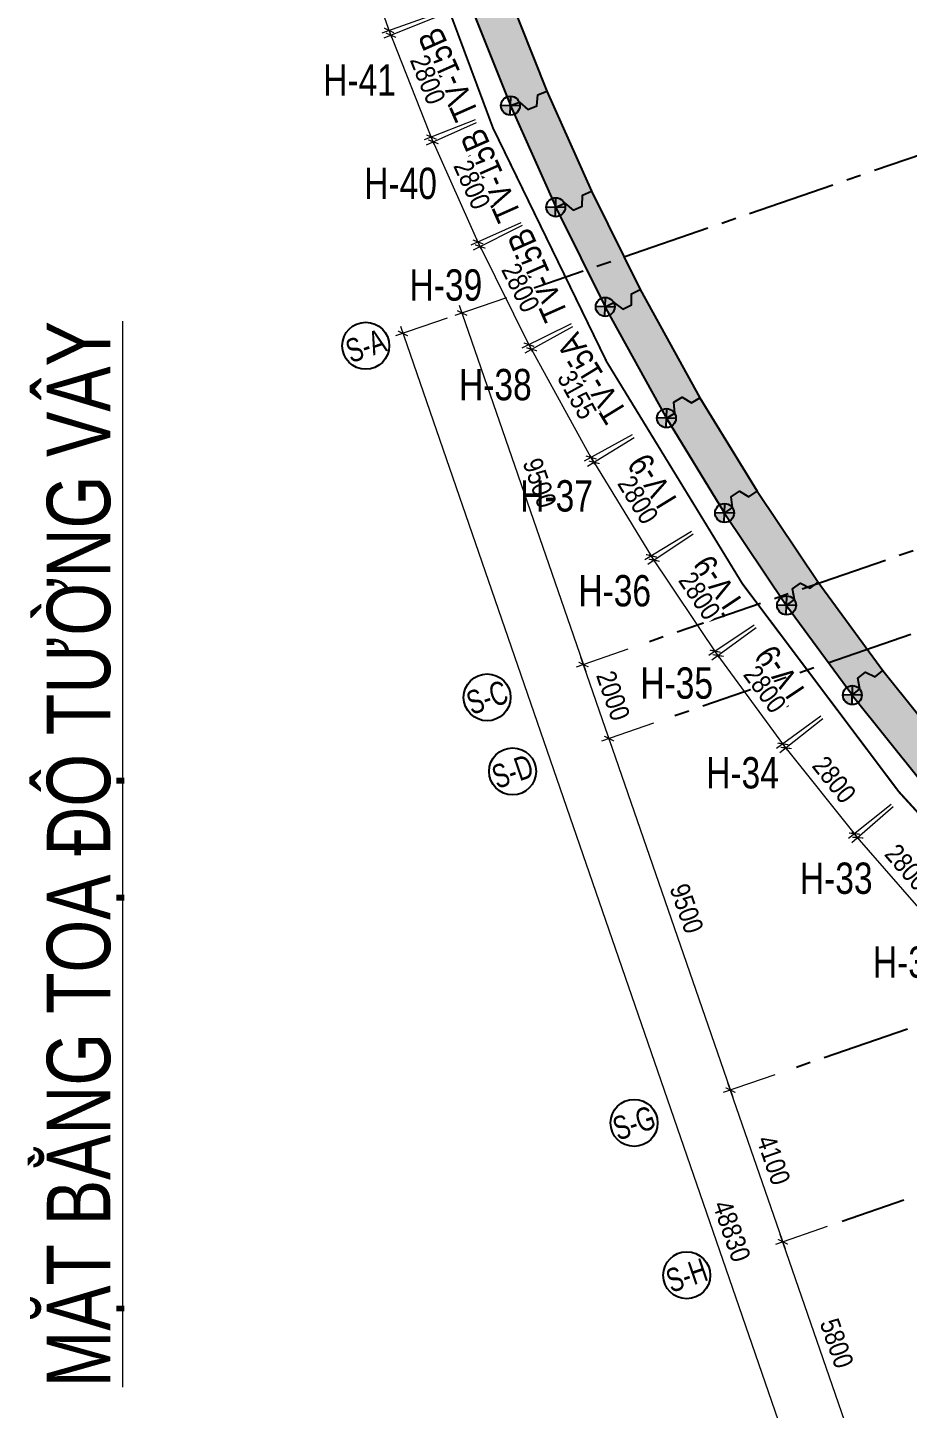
# Model space of a CAD drawing. Header units: millimetres. Extents: x 489377 to 1074388, y -818569 to -310551.
# Drawn here: x 736430 to 758898, y -797064 to -761793 of the extents above; entities that cross this region are included whole.
import ezdxf
from ezdxf.enums import TextEntityAlignment as Align

# ---------------------------------------------------------------- set-up
doc = ezdxf.new("R2010")
doc.units = ezdxf.units.MM
doc.header["$LTSCALE"] = 100
doc.header["$PDMODE"] = 32
doc.header["$PDSIZE"] = 2.5
for name, pattern in [('CENTER2', [1.125, 0.75, -0.125, 0.125, -0.125]), ('DASHDOT', [1, 0.5, -0.25, 0, -0.25]), ('DASHED', [4.5, 3, -1.5])]:
    doc.linetypes.add(name, pattern=pattern)
for name, color, linetype in [('ccu11-Dim', 8, 'Continuous'), ('ccu11-Khuat', 9, 'DASHED'), ('ccu11-Text', 31, 'Continuous'), ('ccu12-Hatch', 250, 'Continuous'), ('ccu12-Truc', 13, 'CENTER2'), ('K2', 2, 'Continuous'), ('KC-Text', 31, 'Continuous'), ('KT-Dim', 8, 'Continuous'), ('Xref_ST_MBDV Cot vach 30.7.2022$0$Xref_ST_MBDV Cot vach 30.7.2022|Xref_ST_MBDV Cot vach 30.7.2022|Xref_ST_MBDV Cot vach 30.7.2022|Xref_ST_MBDV Cot vach 30.7.2022|A-CORE-OTLN', 2, 'Continuous'), ('Xref_ST_MBDV Cot vach 30.7.2022$0$Xref_ST_MBDV Cot vach 30.7.2022|Xref_ST_MBDV Cot vach 30.7.2022|Xref_ST_MBDV Cot vach 30.7.2022|Xref_ST_MBDV Cot vach 30.7.2022|ccu12-Thay', 7, 'Continuous'), ('Xref_ST_MBDV Cot vach 30.7.2022|Xref_ST_MBDV Cot vach 30.7.2022|Xref_ST_MBDV Cot vach 30.7.2022|Xref_ST_MBDV Cot vach 30.7.2022|A-GRID-SYM', 50, 'Continuous')]:
    doc.layers.add(name, color=color, linetype=linetype)
doc.layers.add('ccu12-Tencaukien', color=9, linetype='Continuous', lineweight=15)
doc.layers.add('Xref_ST_MBDV Cot vach 30.7.2022|Xref_ST_MBDV Cot vach 30.7.2022|Xref_ST_MBDV Cot vach 30.7.2022|Xref_ST_MBDV Cot vach 30.7.2022|ccu12-Tencaukien', color=9, linetype='Continuous', lineweight=15)
doc.styles.add('Arial', font='arial_0.ttf', dxfattribs={"width": 0.7})
doc.styles.add('Arial Narrow', font='ARIALN.TTF')
doc.styles.add('ccu11-VnAvantH', font='VHAVAN.TTF')
doc.styles.add('ccu11-VnAvH-B', font='VHAVANB.TTF', dxfattribs={"width": 0.8})
doc.styles.add('HBA-Text', font='GOTHIC.TTF')
doc.styles.add('VnHelvetlnsH', font='VHHELS.TTF')
doc.dimstyles.new('ccu12-200', dxfattribs={"dimscale": 200, "dimtxt": 2.5, "dimasz": 1, "dimexe": 1, "dimexo": 2, "dimgap": 1, "dimtad": 1, "dimdec": 0, "dimdsep": 46, "dimtxsty": 'Arial Narrow', "dimblk": 'ARCHTICK', "dimcen": -1, "dimdle": 1, "dimclrd": 256, "dimclre": 256, "dimclrt": 3, "dimadec": 0, "dimazin": 2, "dimtfac": 0.1, "dimtdec": 0, "dimtmove": 0, "dimatfit": 1, "dimldrblk": 'ARCHTICK', "dimfxl": 0, "dimtvp": 0.833333, "dimtolj": 1, "dimtzin": 12, "dimarcsym": 0})

# ---------------------------------------------------------------- blocks, each defined once
blk = doc.blocks.new('GRID-SYM-flat-103')
at = {"layer": 'Xref_ST_MBDV Cot vach 30.7.2022|Xref_ST_MBDV Cot vach 30.7.2022|Xref_ST_MBDV Cot vach 30.7.2022|Xref_ST_MBDV Cot vach 30.7.2022|A-GRID-SYM'}
blk.add_circle((0, 0, 0), 900, dxfattribs=at)
at = {"layer": 'Xref_ST_MBDV Cot vach 30.7.2022|Xref_ST_MBDV Cot vach 30.7.2022|Xref_ST_MBDV Cot vach 30.7.2022|Xref_ST_MBDV Cot vach 30.7.2022|A-GRID-SYM', "style": 'HBA-Text'}
blk.add_attdef('GRID', text='', height=900, rotation=19.0471, dxfattribs=at).set_placement((0, 0, 0), align=Align.MIDDLE_CENTER)
blk = doc.blocks.new('_ARCHTICK')
at = {"color": 0, "linetype": 'ByBlock', "const_width": 0.15}
blk.add_lwpolyline([(-0.5, -0.5), (0.5, 0.5)], dxfattribs=at)
blk = doc.blocks.new('*D150')
at = {"layer": 'Defpoints', "color": 0, "ltscale": 0.5, "transparency": 16777216}
for p in [(1217353, -516476), (1215841, -516998), (1219246, -521959)]:
    blk.add_point(p, dxfattribs=at)
at = {"layer": 'KT-Dim', "lineweight": -2, "ltscale": 0.5, "transparency": 16777216}
for p, q in [((1216975, -516607), (1215652, -517064)), ((1217799, -522670), (1215775, -516809)), ((1218868, -522089), (1217544, -522546))]:
    blk.add_line(p, q, dxfattribs=at)
at = {"layer": 'KT-Dim', "lineweight": -2, "ltscale": 0.5, "transparency": 16777216, "xscale": 200, "yscale": 200, "zscale": 200}
for p, rotation in [((1215841, -516998), 109.0471379641783), ((1217733, -522481), 289.0471379641783)]:
    blk.add_blockref('_ARCHTICK', p, dxfattribs=dict(at, rotation=rotation))
at = {"layer": 'KT-Dim', "color": 3, "ltscale": 0.5, "transparency": 16777216, "insert": (1217217, -519591), "char_height": 500, "attachment_point": 5, "rotation": 289.0471, "style": 'Arial Narrow'}
blk.add_mtext('\\A1;5800', dxfattribs=at)
blk = doc.blocks.new('*D151')
at = {"layer": 'Defpoints', "color": 0, "ltscale": 0.5, "transparency": 16777216}
for p in [(1216015, -512601), (1214503, -513123), (1217353, -516476)]:
    blk.add_point(p, dxfattribs=at)
at = {"layer": 'KT-Dim', "lineweight": -2, "ltscale": 0.5, "transparency": 16777216}
for p, q in [((1215637, -512731), (1214314, -513188)), ((1215906, -517187), (1214437, -512934)), ((1216975, -516607), (1215652, -517064))]:
    blk.add_line(p, q, dxfattribs=at)
at = {"layer": 'KT-Dim', "lineweight": -2, "ltscale": 0.5, "transparency": 16777216, "xscale": 200, "yscale": 200, "zscale": 200}
for p, rotation in [((1214503, -513123), 109.0471379641783), ((1215841, -516998), 289.0471379641783)]:
    blk.add_blockref('_ARCHTICK', p, dxfattribs=dict(at, rotation=rotation))
at = {"layer": 'KT-Dim', "color": 3, "ltscale": 0.5, "transparency": 16777216, "insert": (1215602, -514912), "char_height": 500, "attachment_point": 5, "rotation": 289.0471, "style": 'Arial Narrow'}
blk.add_mtext('\\A1;4100', dxfattribs=at)
blk = doc.blocks.new('*D152')
at = {"layer": 'Defpoints', "color": 0, "ltscale": 0.5, "transparency": 16777216}
for p in [(1212915, -503621), (1211402, -504143), (1216015, -512601)]:
    blk.add_point(p, dxfattribs=at)
at = {"layer": 'KT-Dim', "lineweight": -2, "ltscale": 0.5, "transparency": 16777216}
for p, q in [((1212537, -503751), (1211213, -504208)), ((1214568, -513312), (1211337, -503954)), ((1215637, -512731), (1214314, -513188))]:
    blk.add_line(p, q, dxfattribs=at)
at = {"layer": 'KT-Dim', "lineweight": -2, "ltscale": 0.5, "transparency": 16777216, "xscale": 200, "yscale": 200, "zscale": 200}
for p, rotation in [((1211402, -504143), 109.0471379641783), ((1214503, -513123), 289.0471379641783)]:
    blk.add_blockref('_ARCHTICK', p, dxfattribs=dict(at, rotation=rotation))
at = {"layer": 'KT-Dim', "color": 3, "ltscale": 0.5, "transparency": 16777216, "insert": (1213383, -508484), "char_height": 500, "attachment_point": 5, "rotation": 289.0471, "style": 'Arial Narrow'}
blk.add_mtext('\\A1;9500', dxfattribs=at)
blk = doc.blocks.new('*D153')
at = {"layer": 'Defpoints', "color": 0, "ltscale": 0.5, "transparency": 16777216}
for p in [(1212262, -501730), (1210750, -502253), (1212915, -503621)]:
    blk.add_point(p, dxfattribs=at)
at = {"layer": 'KT-Dim', "lineweight": -2, "ltscale": 0.5, "transparency": 16777216}
for p, q in [((1211884, -501861), (1210561, -502318)), ((1211468, -504332), (1210684, -502063)), ((1212537, -503751), (1211213, -504208))]:
    blk.add_line(p, q, dxfattribs=at)
at = {"layer": 'KT-Dim', "lineweight": -2, "ltscale": 0.5, "transparency": 16777216, "xscale": 200, "yscale": 200, "zscale": 200}
for p, rotation in [((1210750, -502253), 109.0471379641783), ((1211402, -504143), 289.0471379641783)]:
    blk.add_blockref('_ARCHTICK', p, dxfattribs=dict(at, rotation=rotation))
at = {"layer": 'KT-Dim', "color": 3, "ltscale": 0.5, "transparency": 16777216, "insert": (1211506, -503049), "char_height": 500, "attachment_point": 5, "rotation": 289.0471, "style": 'Arial Narrow'}
blk.add_mtext('\\A1;2000', dxfattribs=at)
blk = doc.blocks.new('*D154')
at = {"layer": 'Defpoints', "color": 0, "ltscale": 0.5, "transparency": 16777216}
for p in [(1209162, -492751), (1207649, -493273), (1212262, -501730)]:
    blk.add_point(p, dxfattribs=at)
at = {"layer": 'KT-Dim', "lineweight": -2, "ltscale": 0.5, "transparency": 16777216}
for p, q in [((1208784, -492881), (1207460, -493338)), ((1210815, -502442), (1207584, -493084)), ((1211884, -501861), (1210561, -502318))]:
    blk.add_line(p, q, dxfattribs=at)
at = {"layer": 'KT-Dim', "lineweight": -2, "ltscale": 0.5, "transparency": 16777216, "xscale": 200, "yscale": 200, "zscale": 200}
for p, rotation in [((1207649, -493273), 109.0471379641783), ((1210750, -502253), 289.0471379641783)]:
    blk.add_blockref('_ARCHTICK', p, dxfattribs=dict(at, rotation=rotation))
at = {"layer": 'KT-Dim', "color": 3, "ltscale": 0.5, "transparency": 16777216, "insert": (1209630, -497614), "char_height": 500, "attachment_point": 5, "rotation": 289.0471, "style": 'Arial Narrow'}
blk.add_mtext('\\A1;9500', dxfattribs=at)
blk = doc.blocks.new('*D155')
at = {"layer": 'Defpoints', "color": 0, "ltscale": 0.5, "transparency": 16777216}
for p in [(1207649, -493273), (1223585, -539429, 0), (1222072, -539951)]:
    blk.add_point(p, dxfattribs=at)
at = {"layer": 'KT-Dim', "lineweight": -2, "ltscale": 0.5, "transparency": 16777216}
for p, q in [((1207271, -493403), (1205948, -493860)), ((1206072, -493606), (1222138, -540140)), ((1223207, -539560), (1221883, -540017))]:
    blk.add_line(p, q, dxfattribs=at)
at = {"layer": 'KT-Dim', "lineweight": -2, "ltscale": 0.5, "transparency": 16777216, "xscale": 200, "yscale": 200, "zscale": 200}
for p, rotation in [((1206137, -493795), 109.0471379536156), ((1222072, -539951), 289.0471379536156)]:
    blk.add_blockref('_ARCHTICK', p, dxfattribs=dict(at, rotation=rotation))
at = {"layer": 'KT-Dim', "color": 3, "ltscale": 0.5, "transparency": 16777216, "insert": (1214535, -516725), "char_height": 500, "attachment_point": 5, "rotation": 289.0471, "style": 'Arial Narrow'}
blk.add_mtext('\\A1;48830', dxfattribs=at)
blk = doc.blocks.new('*D173')
at = {"layer": 'ccu11-Dim', "lineweight": -2, "ltscale": 0.5, "transparency": 16777216}
for p, q in [((-120802, 47428), (-122124, 46965)), ((-120943, 44199), (-122001, 47220)), ((-119877, 44785), (-121198, 44322))]:
    blk.add_line(p, q, dxfattribs=at)
at = {"layer": 'Defpoints', "color": 0, "ltscale": 0.5, "transparency": 16777216}
for p in [(-120425, 47560), (-121935, 47031), (-119500, 44917)]:
    blk.add_point(p, dxfattribs=at)
at = {"layer": 'ccu11-Dim', "lineweight": -2, "ltscale": 0.5, "transparency": 16777216, "xscale": 200, "yscale": 200, "zscale": 200}
for p, rotation in [((-121935, 47031), 109.2940475773991), ((-121010, 44388), 289.2940475773992)]:
    blk.add_blockref('_ARCHTICK', p, dxfattribs=dict(at, rotation=rotation))
at = {"layer": 'ccu11-Dim', "color": 3, "ltscale": 0.5, "transparency": 16777216, "insert": (-121042, 45860), "char_height": 500, "attachment_point": 5, "rotation": 289.294, "style": 'Arial Narrow', "bg_fill": 3, "box_fill_scale": 1.1, "bg_fill_color": 256, "bg_fill_true_color": 13158600, "bg_fill_transparency": 0}
blk.add_mtext('\\A1;2800', dxfattribs=at)
blk = doc.blocks.new('*D174')
at = {"layer": 'ccu11-Dim', "lineweight": -2, "ltscale": 0.5, "transparency": 16777216}
for p, q in [((-119848, 44708), (-121147, 44192)), ((-119854, 41478), (-121035, 44452)), ((-118814, 42106), (-120113, 41590))]:
    blk.add_line(p, q, dxfattribs=at)
at = {"layer": 'Defpoints', "color": 0, "ltscale": 0.5, "transparency": 16777216}
for p in [(-119476, 44856), (-120961, 44266), (-118442, 42254)]:
    blk.add_point(p, dxfattribs=at)
at = {"layer": 'ccu11-Dim', "lineweight": -2, "ltscale": 0.5, "transparency": 16777216, "xscale": 200, "yscale": 200, "zscale": 200}
for p, rotation in [((-120961, 44266), 111.6666555907383), ((-119928, 41664), 291.6666555907383)]:
    blk.add_blockref('_ARCHTICK', p, dxfattribs=dict(at, rotation=rotation))
at = {"layer": 'ccu11-Dim', "color": 3, "ltscale": 0.5, "transparency": 16777216, "insert": (-120021, 43133), "char_height": 500, "attachment_point": 5, "rotation": 291.6667, "style": 'Arial Narrow', "bg_fill": 3, "box_fill_scale": 1.1, "bg_fill_color": 256, "bg_fill_true_color": 13158600, "bg_fill_transparency": 0}
blk.add_mtext('\\A1;2800', dxfattribs=at)
blk = doc.blocks.new('*D175')
at = {"layer": 'ccu11-Dim', "lineweight": -2, "ltscale": 0.5, "transparency": 16777216}
for p, q in [((-118782, 42031), (-120060, 41461)), ((-118656, 38803), (-119959, 41725)), ((-117641, 39474), (-118920, 38904))]:
    blk.add_line(p, q, dxfattribs=at)
at = {"layer": 'Defpoints', "color": 0, "ltscale": 0.5, "transparency": 16777216}
for p in [(-118417, 42194), (-119878, 41542), (-117276, 39637)]:
    blk.add_point(p, dxfattribs=at)
at = {"layer": 'ccu11-Dim', "lineweight": -2, "ltscale": 0.5, "transparency": 16777216, "xscale": 200, "yscale": 200, "zscale": 200}
for p, rotation in [((-119878, 41542), 114.0392150020451), ((-118737, 38985), 294.0392150020451)]:
    blk.add_blockref('_ARCHTICK', p, dxfattribs=dict(at, rotation=rotation))
at = {"layer": 'ccu11-Dim', "color": 3, "ltscale": 0.5, "transparency": 16777216, "insert": (-118892, 40449), "char_height": 500, "attachment_point": 5, "rotation": 294.0392, "style": 'Arial Narrow', "bg_fill": 3, "box_fill_scale": 1.1, "bg_fill_color": 256, "bg_fill_true_color": 13158600, "bg_fill_transparency": 0}
blk.add_mtext('\\A1;2800', dxfattribs=at)
blk = doc.blocks.new('*D176')
at = {"layer": 'ccu11-Dim', "lineweight": -2, "ltscale": 0.5, "transparency": 16777216}
for p, q in [((-117607, 39401), (-118860, 38779)), ((-117347, 36180), (-118770, 39047)), ((-116361, 36893), (-117615, 36271))]:
    blk.add_line(p, q, dxfattribs=at)
at = {"layer": 'Defpoints', "color": 0, "ltscale": 0.5, "transparency": 16777216}
for p in [(-117248, 39579), (-118681, 38868), (-116003, 37071)]:
    blk.add_point(p, dxfattribs=at)
at = {"layer": 'ccu11-Dim', "lineweight": -2, "ltscale": 0.5, "transparency": 16777216, "xscale": 200, "yscale": 200, "zscale": 200}
for p, rotation in [((-118681, 38868), 116.4117569045305), ((-117436, 36360), 296.4117569045305)]:
    blk.add_blockref('_ARCHTICK', p, dxfattribs=dict(at, rotation=rotation))
at = {"layer": 'ccu11-Dim', "color": 3, "ltscale": 0.5, "transparency": 16777216, "insert": (-117651, 37816), "char_height": 500, "attachment_point": 5, "rotation": 296.4118, "style": 'Arial Narrow', "bg_fill": 3, "box_fill_scale": 1.1, "bg_fill_color": 256, "bg_fill_true_color": 13158600, "bg_fill_transparency": 0}
blk.add_mtext('\\A1;2800', dxfattribs=at)
blk = doc.blocks.new('*D177')
at = {"layer": 'ccu11-Dim', "lineweight": -2, "ltscale": 0.5, "transparency": 16777216}
for p, q in [((-116321, 36819), (-117544, 36147)), ((-115751, 33304), (-117465, 36418)), ((-114800, 34056), (-116023, 33383))]:
    blk.add_line(p, q, dxfattribs=at)
at = {"layer": 'Defpoints', "color": 0, "ltscale": 0.5, "transparency": 16777216}
for p in [(-115971, 37012), (-117368, 36243), (-114450, 34248)]:
    blk.add_point(p, dxfattribs=at)
at = {"layer": 'ccu11-Dim', "lineweight": -2, "ltscale": 0.5, "transparency": 16777216, "xscale": 200, "yscale": 200, "zscale": 200}
for p, rotation in [((-117368, 36243), 118.8210761133738), ((-115848, 33479), 298.8210761133737)]:
    blk.add_blockref('_ARCHTICK', p, dxfattribs=dict(at, rotation=rotation))
at = {"layer": 'ccu11-Dim', "color": 3, "ltscale": 0.5, "transparency": 16777216, "insert": (-116209, 35081), "char_height": 500, "attachment_point": 5, "rotation": 298.8211, "style": 'Arial Narrow', "bg_fill": 3, "box_fill_scale": 1.1, "bg_fill_color": 256, "bg_fill_true_color": 13158600, "bg_fill_transparency": 0}
blk.add_mtext('\\A1;3155', dxfattribs=at)
blk = doc.blocks.new('*D178')
at = {"layer": 'ccu11-Dim', "lineweight": -2, "ltscale": 0.5, "transparency": 16777216}
for p, q in [((-114749, 33981), (-115942, 33251)), ((-114206, 30796), (-115876, 33526)), ((-113288, 31592), (-114481, 30863))]:
    blk.add_line(p, q, dxfattribs=at)
at = {"layer": 'Defpoints', "color": 0, "ltscale": 0.5, "transparency": 16777216}
for p in [(-114408, 34189), (-115771, 33355), (-112947, 31801)]:
    blk.add_point(p, dxfattribs=at)
at = {"layer": 'ccu11-Dim', "lineweight": -2, "ltscale": 0.5, "transparency": 16777216, "xscale": 200, "yscale": 200, "zscale": 200}
for p, rotation in [((-115771, 33355), 121.4549389915128), ((-114310, 30967), 301.4549389915128)]:
    blk.add_blockref('_ARCHTICK', p, dxfattribs=dict(at, rotation=rotation))
at = {"layer": 'ccu11-Dim', "color": 3, "ltscale": 0.5, "transparency": 16777216, "insert": (-114652, 32399), "char_height": 500, "attachment_point": 5, "rotation": 301.4549, "style": 'Arial Narrow', "bg_fill": 3, "box_fill_scale": 1.1, "bg_fill_color": 256, "bg_fill_true_color": 13158600, "bg_fill_transparency": 0}
blk.add_mtext('\\A1;2800', dxfattribs=at)
blk = doc.blocks.new('*D179')
at = {"layer": 'ccu11-Dim', "lineweight": -2, "ltscale": 0.5, "transparency": 16777216}
for p, q in [((-113244, 31523), (-114405, 30743)), ((-112567, 28364), (-114350, 31021)), ((-111684, 29198), (-112845, 28418))]:
    blk.add_line(p, q, dxfattribs=at)
at = {"layer": 'Defpoints', "color": 0, "ltscale": 0.5, "transparency": 16777216}
for p in [(-112911, 31746), (-114239, 30855), (-111351, 29420)]:
    blk.add_point(p, dxfattribs=at)
at = {"layer": 'ccu11-Dim', "lineweight": -2, "ltscale": 0.5, "transparency": 16777216, "xscale": 200, "yscale": 200, "zscale": 200}
for p, rotation in [((-114239, 30855), 123.8599225627438), ((-112679, 28530), 303.8599225627438)]:
    blk.add_blockref('_ARCHTICK', p, dxfattribs=dict(at, rotation=rotation))
at = {"layer": 'ccu11-Dim', "color": 3, "ltscale": 0.5, "transparency": 16777216, "insert": (-113081, 29946), "char_height": 500, "attachment_point": 5, "rotation": 303.8599, "style": 'Arial Narrow', "bg_fill": 3, "box_fill_scale": 1.1, "bg_fill_color": 256, "bg_fill_true_color": 13158600, "bg_fill_transparency": 0}
blk.add_mtext('\\A1;2800', dxfattribs=at)
blk = doc.blocks.new('*D180')
at = {"layer": 'ccu11-Dim', "lineweight": -2, "ltscale": 0.5, "transparency": 16777216}
for p, q in [((-111638, 29131), (-112767, 28303)), ((-110832, 26001), (-112724, 28583)), ((-109983, 26872), (-111112, 26044))]:
    blk.add_line(p, q, dxfattribs=at)
at = {"layer": 'Defpoints', "color": 0, "ltscale": 0.5, "transparency": 16777216}
for p in [(-111315, 29367), (-112605, 28421), (-109660, 27108)]:
    blk.add_point(p, dxfattribs=at)
at = {"layer": 'ccu11-Dim', "lineweight": -2, "ltscale": 0.5, "transparency": 16777216, "xscale": 200, "yscale": 200, "zscale": 200}
for p, rotation in [((-112605, 28421), 126.2322192877262), ((-110950, 26163), 306.2322192877262)]:
    blk.add_blockref('_ARCHTICK', p, dxfattribs=dict(at, rotation=rotation))
at = {"layer": 'ccu11-Dim', "color": 3, "ltscale": 0.5, "transparency": 16777216, "insert": (-111411, 27561), "char_height": 500, "attachment_point": 5, "rotation": 306.2322, "style": 'Arial Narrow', "bg_fill": 3, "box_fill_scale": 1.1, "bg_fill_color": 256, "bg_fill_true_color": 13158600, "bg_fill_transparency": 0}
blk.add_mtext('\\A1;2800', dxfattribs=at)
blk = doc.blocks.new('*D181')
at = {"layer": 'ccu11-Dim', "lineweight": -2, "ltscale": 0.5, "transparency": 16777216}
for p, q in [((-109934, 26807), (-111026, 25934)), ((-108998, 23715), (-110995, 26216)), ((-108187, 24619), (-109279, 23746))]:
    blk.add_line(p, q, dxfattribs=at)
at = {"layer": 'Defpoints', "color": 0, "ltscale": 0.5, "transparency": 16777216}
for p in [(-109621, 27056), (-110870, 26059), (-107874, 24868)]:
    blk.add_point(p, dxfattribs=at)
at = {"layer": 'ccu11-Dim', "lineweight": -2, "ltscale": 0.5, "transparency": 16777216, "xscale": 200, "yscale": 200, "zscale": 200}
for p, rotation in [((-110870, 26059), 128.604542449953), ((-109123, 23871), 308.604542449953)]:
    blk.add_blockref('_ARCHTICK', p, dxfattribs=dict(at, rotation=rotation))
at = {"layer": 'ccu11-Dim', "color": 3, "ltscale": 0.5, "transparency": 16777216, "insert": (-109641, 25249), "char_height": 500, "attachment_point": 5, "rotation": 308.6045, "style": 'Arial Narrow', "bg_fill": 3, "box_fill_scale": 1.1, "bg_fill_color": 256, "bg_fill_true_color": 13158600, "bg_fill_transparency": 0}
blk.add_mtext('\\A1;2800', dxfattribs=at)
blk = doc.blocks.new('*D182')
at = {"layer": 'ccu11-Dim', "lineweight": -2, "ltscale": 0.5, "transparency": 16777216}
for p, q in [((-108135, 24556), (-109192, 23638)), ((-107073, 21504), (-109172, 23920)), ((-106299, 22442), (-107356, 21524))]:
    blk.add_line(p, q, dxfattribs=at)
at = {"layer": 'Defpoints', "color": 0, "ltscale": 0.5, "transparency": 16777216}
for p in [(-107833, 24818), (-109041, 23769), (-105997, 22704)]:
    blk.add_point(p, dxfattribs=at)
at = {"layer": 'ccu11-Dim', "lineweight": -2, "ltscale": 0.5, "transparency": 16777216, "xscale": 200, "yscale": 200, "zscale": 200}
for p, rotation in [((-109041, 23769), 130.9768912327281), ((-107205, 21655), 310.9768912327281)]:
    blk.add_blockref('_ARCHTICK', p, dxfattribs=dict(at, rotation=rotation))
at = {"layer": 'ccu11-Dim', "color": 3, "ltscale": 0.5, "transparency": 16777216, "insert": (-107779, 23011), "char_height": 500, "attachment_point": 5, "rotation": 310.9769, "style": 'Arial Narrow', "bg_fill": 3, "box_fill_scale": 1.1, "bg_fill_color": 256, "bg_fill_true_color": 13158600, "bg_fill_transparency": 0}
blk.add_mtext('\\A1;2800', dxfattribs=at)
blk = doc.blocks.new('ccu11-Toa do tuong vay')
h = blk.add_hatch(color=2)
h.dxf.hatch_style = 1
h.paths.add_polyline_path([(6, 242), (0, 0), (242, -6, 0.006031), (242, 0, 0.407166)])
h.paths.add_polyline_path([(0, 0), (-242, 6, 0.006031), (-242, 0, 0.407166), (-6, -242)])
at = {"color": 2}
blk.add_circle((0, 0), 242, dxfattribs=at)
at = {"layer": 'K2'}
for p, q in [((242, -6), (-242, 6)), ((-6, -242), (6, 242))]:
    blk.add_line(p, q, dxfattribs=at)
blk = doc.blocks.new('att_ten coc')
at = {"layer": 'KC-Text', "color": 1, "style": 'VnHelvetlnsH'}
blk.add_attdef('SOHIEUCOC', text='', height=300, dxfattribs=at).set_placement((1238, 307), align=Align.CENTER)
blk = doc.blocks.new('Grid-ST-flat-3')
at = {"layer": 'ccu12-Truc', "ltscale": 30}
for p, q in [((366190.8, -37861.7, 0.1), (297619.6, -61535.8, 0.1)), ((348389.9, -54057.7, 0.1), (300719.9, -70515.7, 0.1)), ((349042.6, -55948.2, 0.1), (301372.6, -72406.2, 0.1)), ((374382.1, -61587.5, 0.1), (305810.9, -85261.6, 0.1)), ((352142.8, -64928.1, 0.1), (304472.8, -81386.1, 0.1))]:
    blk.add_line(p, q, dxfattribs=at)
at = {"layer": 'KT-Dim'}
ref = blk.add_blockref('GRID-SYM-flat-103', (293645.8, -62895.4, 0.1), dxfattribs=dict(at, xscale=0.6666666666666666, yscale=0.6666666666666666, zscale=0.6666666666666666))
ref.add_attrib('GRID', 'S-A', dxfattribs={"layer": 'Xref_ST_MBDV Cot vach 30.7.2022|Xref_ST_MBDV Cot vach 30.7.2022|Xref_ST_MBDV Cot vach 30.7.2022|Xref_ST_MBDV Cot vach 30.7.2022|A-GRID-SYM', "height": 600, "rotation": 19, "style": 'HBA-Text', "width": 0.75}).set_placement((293645.8, -62895.4, 0.1), align=Align.MIDDLE_CENTER)
ref = blk.add_blockref('GRID-SYM-flat-103', (296746.3, -71875.8, 0.1), dxfattribs=dict(at, xscale=0.6666666666666666, yscale=0.6666666666666666, zscale=0.6666666666666666))
ref.add_attrib('GRID', 'S-C', dxfattribs={"layer": 'Xref_ST_MBDV Cot vach 30.7.2022|Xref_ST_MBDV Cot vach 30.7.2022|Xref_ST_MBDV Cot vach 30.7.2022|Xref_ST_MBDV Cot vach 30.7.2022|A-GRID-SYM', "height": 600, "rotation": 19, "style": 'HBA-Text', "width": 0.75}).set_placement((296746.3, -71875.8, 0.1), align=Align.MIDDLE_CENTER)
ref = blk.add_blockref('GRID-SYM-flat-103', (297396.4, -73766.6, 0.1), dxfattribs=dict(at, xscale=0.6666666666666666, yscale=0.6666666666666666, zscale=0.6666666666666666))
ref.add_attrib('GRID', 'S-D', dxfattribs={"layer": 'Xref_ST_MBDV Cot vach 30.7.2022|Xref_ST_MBDV Cot vach 30.7.2022|Xref_ST_MBDV Cot vach 30.7.2022|Xref_ST_MBDV Cot vach 30.7.2022|A-GRID-SYM', "height": 600, "rotation": 19, "style": 'HBA-Text', "width": 0.75}).set_placement((297396.4, -73766.6, 0.1), align=Align.MIDDLE_CENTER)
ref = blk.add_blockref('GRID-SYM-flat-103', (300499.2, -82746.1, 0.1), dxfattribs=dict(at, xscale=0.6666666666666666, yscale=0.6666666666666666, zscale=0.6666666666666666))
ref.add_attrib('GRID', 'S-G', dxfattribs={"layer": 'Xref_ST_MBDV Cot vach 30.7.2022|Xref_ST_MBDV Cot vach 30.7.2022|Xref_ST_MBDV Cot vach 30.7.2022|Xref_ST_MBDV Cot vach 30.7.2022|A-GRID-SYM', "height": 600, "rotation": 19, "style": 'HBA-Text', "width": 0.75}).set_placement((300499.2, -82746.1, 0.1), align=Align.MIDDLE_CENTER)
ref = blk.add_blockref('GRID-SYM-flat-103', (301843.2, -86639, 0.1), dxfattribs=dict(at, xscale=0.6666666666666666, yscale=0.6666666666666666, zscale=0.6666666666666666))
ref.add_attrib('GRID', 'S-H', dxfattribs={"layer": 'Xref_ST_MBDV Cot vach 30.7.2022|Xref_ST_MBDV Cot vach 30.7.2022|Xref_ST_MBDV Cot vach 30.7.2022|Xref_ST_MBDV Cot vach 30.7.2022|A-GRID-SYM', "height": 600, "rotation": 19, "style": 'HBA-Text', "width": 0.75}).set_placement((301843.2, -86639, 0.1), align=Align.MIDDLE_CENTER)
at = {"layer": 'KT-Dim', "ltscale": 0.5}
for base, p1, p2, angle, picture, middle in [((296107.2, -62058, 0.1), (300719.9, -70515.7, 0.1), (297619.6, -61535.8, 0.1), 109.04714, '*D154', (298087.7, -66399.3, 0.1)), ((310530.2, -108736.7, 0.1), (296107.2, -62058, 0.1), (312042.6, -108214.5, 0.1), 289.04714, '*D155', (302992.9, -85509.8, 0.1)), ((299207.5, -71037.8, 0.1), (301372.6, -72406.2, 0.1), (300719.9, -70515.7, 0.1), 109.04714, '*D153', (299964.2, -71834.5, 0.1)), ((299860.2, -72928.3, 0.1), (304472.8, -81386.1, 0.1), (301372.6, -72406.2, 0.1), 109.04714, '*D152', (301840.7, -77269.7, 0.1)), ((302960.4, -81908.2, 0.1), (305810.9, -85261.6, 0.1), (304472.8, -81386.1, 0.1), 109.04714, '*D151', (304059.8, -83697.4, 0.1)), ((304298.5, -85783.7, 0.1), (307703.7, -90744, 0.1), (305810.9, -85261.6, 0.1), 109.04714, '*D150', (305675.2, -88376.4, 0.1))]:
    dim = blk.add_linear_dim(base=base, p1=p1, p2=p2, angle=angle, dimstyle='ccu12-200', override={"dimtmove": 1}, dxfattribs=at)
    dim.commit()
    dim.dimension.update_dxf_attribs({"geometry": picture, "text_midpoint": middle, "insert": (-911542.2, 431214.7)})
blk = doc.blocks.new('220908_DWall Plan')
at = {"layer": 'ccu12-Hatch', "ltscale": 0.5}
h = blk.add_hatch(dxfattribs=at)
h.set_pattern_fill('VATLIEU04', color=256, scale=50, pattern_type=2)
h.set_pattern_definition([(50, (-626373.33, 223416.3), (358.63009, -31.37607), [37.5, -412.5]), (355, (-626373.33, 223416.3), (-69.37567, 376.09607), [30, -330]), (100.4514, (-626343.45, 223413.7), (289.25469, 344.71977), [31.8701, -350.57106]), (46.1842, (-626373.33, 223516.3), (533.62052, -82.7595), [56.25, -618.75]), (96.6356, (-626328.87, 223509.4), (467.33135, 487.05894), [47.80514, -525.8565]), (351.1842, (-626373.33, 223516.3), (467.33097, 487.0593), [45, -495]), (21, (-626323.33, 223491.3), (298.45353, -201.30945), [37.5, -412.5]), (326, (-626323.33, 223491.3), (121.65767, 362.57502), [30, -330]), (71.4514, (-626298.46, 223474.54), (420.11131, 161.26525), [31.8701, -350.57106]), (37.5, (-626373.33, 223416.31), (6.079928, 166.446927), [0, -326, 0, -335, 0, -331.25]), (7.5, (-626373.33, 223416.31), (131.53477, 197.205856), [0, -191, 0, -318.5, 0, -126.25]), (327.5, (-626484.83, 223416.31), (266.911218, -11.277436), [0, -125, 0, -390, 0, -517.5]), (317.5, (-626534.83, 223416.31), (291.593085, 50.05249), [0, -162.5, 0, -259, 0, -367.5]), (45, (-626373.33, 223416.31), (-150.26019, 150.26019), []), (45, (-626373.33, 223477.56), (-150.26019, 150.26019), [])])
h.paths.add_polyline_path([(-122510.4, 58795.4), (-122033.7, 56036.3), (-122025.8, 55995.6), (-121435.2, 53258.6), (-121425.6, 53218.3), (-120722.3, 50508.1), (-120711, 50468.2), (-119896.1, 47789.5), (-119883.2, 47750.1), (-118958, 45107.4), (-118943.5, 45068.6), (-117909.8, 42466.4), (-117893.7, 42428.3), (-116753.1, 39871.1), (-116735.4, 39833.7), (-115489.9, 37325.9), (-115470.4, 37288.7), (-113949.2, 34524), (-113926.1, 34484.2), (-112465, 32095.7), (-112442.4, 32060.3), (-110882.3, 29735.2), (-110858.5, 29701.3), (-109203.6, 27442.8), (-109178.4, 27409.9), (-107431.4, 25221.8), (-107404.9, 25189.9), (-105568.8, 23076), (-105541, 23045.3), (-103618.9, 21009.2), (-103589.9, 20979.7), (-101585.2, 19024.9), (-101555, 18996.6), (-99471.1, 17126.5), (-99439.7, 17099.4), (-97280.2, 15317.2), (-97247.7, 15291.5), (-95016.3, 13600.1), (-94982.8, 13575.8), (-92683.3, 11978.3), (-92648.8, 11955.3), (-90285.1, 10454.4), (-90249.7, 10432.9), (-87825.9, 9031.1), (-87789.6, 9011.1), (-85309.8, 7710.8), (-85272.8, 7692.3), (-82741.3, 6495.8), (-82703.5, 6478.9), (-80124.7, 5388.2), (-80086.2, 5372.8), (-77464.5, 4389.8), (-77425.4, 4376.1), (-74765.2, 3502.4), (-74725.6, 3490.3), (-72031.5, 2727.6), (-71991.4, 2717.1), (-69268, 2066.5), (-69227.6, 2057.8), (-66479.6, 1520.5), (-66438.8, 1513.4), (-63670.9, 1090.4), (-63637.2, 1085.8), (-60856.6, 757.2), (-60844.4, 755.8), (-41353.3, -1307), (0, 0), (5993.1, 7667.3), (-23501.3, 144497.8), (-27624.7, 160190.9), (-41845.5, 164209.2), (-48082.3, 159482.1), (-71537, 141587.6), (-77499.2, 137277.8), (-78971.4, 133992.6), (-83075.5, 131026), (-86656.7, 130658.3), (-88925.9, 129018), (-91195.2, 127377.7), (-93464.4, 125737.4), (-93470.8, 125732.8), (-95729.2, 124077.6), (-95757.8, 124056), (-97965.7, 122333.9), (-98004.3, 122302.4), (-100138.8, 120490.2), (-100176.1, 120457.1), (-102233.4, 118557.8), (-102269.3, 118523.2), (-104245.9, 116540.1), (-104280.4, 116504.1), (-106173, 114440.6), (-106205.9, 114403.1), (-108011.2, 112262.8), (-108042.5, 112224.1), (-109757.4, 110010.7), (-109787.1, 109970.7), (-111408.7, 107688), (-111436.7, 107646.8), (-112962, 105298.7), (-112988.3, 105256.4), (-114414.8, 102847), (-114439.3, 102803.6), (-115764.6, 100337.1), (-115787.3, 100292.7), (-117009, 97773.3), (-117029.8, 97728.1), (-118145.9, 95160.1), (-118164.8, 95114), (-119173.3, 92501.9), (-119190.2, 92455.1), (-120089.4, 89803.4), (-120104.4, 89755.9), (-120892.7, 87069.1), (-120905.8, 87021), (-121581.8, 84303.9), (-121592.9, 84255.3), (-122155.5, 81512.4), (-122164.5, 81463.4), (-122612.8, 78699.5), (-122619.8, 78650.1), (-122952.9, 75870), (-122957.9, 75820.4), (-123175.3, 73028.9), (-123178.2, 72978.7), (-123278.4, 70180.4), (-123279.1, 70131.9), (-123266, 67331.9), (-123264.7, 67281.1), (-123132.9, 64484.2), (-123130.1, 64443.1), (-122883.3, 61654), (-122878.8, 61612.8), (-122516.6, 58836.3)])
h.paths.add_polyline_path([(-24474.2, 144265.3), (-28446.7, 159384), (-41638.3, 163111.5), (-47477, 158686.1), (-70940.7, 140784.7), (-76696.2, 136624.4), (-78168.4, 133339.2), (-82706.9, 130058.6), (-86288, 129690.9), (-88340.1, 128207.6), (-88223, 128045.5), (-90492.2, 126405.2), (-92761.4, 124764.9), (-95019.8, 123109.7), (-97227.7, 121387.7), (-99362.1, 119575.4), (-101419.4, 117676.1), (-103396, 115692.9), (-105288.6, 113629.4), (-107093.9, 111489.1), (-108808.8, 109275.7), (-110430.4, 106993.1), (-111955.7, 104645), (-113382.2, 102235.7), (-114707.5, 99769.1), (-115929.2, 97249.7), (-117045.3, 94681.8), (-118053.8, 92069.7), (-118953, 89418), (-119741.3, 86731.3), (-120417.3, 84014.1), (-120980, 81271.2), (-121428.3, 78507.4), (-121761.5, 75727.3), (-121978.9, 72935.7), (-122079.1, 70137.5), (-122066, 67337.5), (-121934.3, 64540.6), (-122134, 64531.2), (-121887.2, 61742.1), (-121525, 58965.6), (-121048.3, 56206.5), (-120457.7, 53469.5), (-119754.3, 50759.3), (-118939.4, 48080.5), (-118014.2, 45437.8), (-116980.4, 42835.6), (-115839.8, 40278.5), (-114594.3, 37770.7), (-113073.1, 35006), (-111612, 32617.5), (-110051.9, 30292.4), (-108396.9, 28033.8), (-106649.9, 25845.7), (-104813.8, 23731.8), (-102891.7, 21695.7), (-100887.1, 19740.8), (-98803.2, 17870.7), (-96643.7, 16088.4), (-94412.2, 14397.1), (-92112.7, 12799.5), (-89749, 11298.5), (-87325.2, 9896.7), (-84845.4, 8596.4), (-82314, 7399.9), (-79735.1, 6309.2), (-77113.4, 5326.2), (-74453.2, 4452.5), (-71759.1, 3689.8), (-69035.7, 3039.2), (-66287.7, 2501.9), (-63519.8, 2078.9), (-60739.2, 1750.2), (-41316.3, -305.3), (-499.5, 984.7), (4916.9, 7914.3)], flags=16)
at = {"layer": 'Xref_ST_MBDV Cot vach 30.7.2022$0$Xref_ST_MBDV Cot vach 30.7.2022|Xref_ST_MBDV Cot vach 30.7.2022|Xref_ST_MBDV Cot vach 30.7.2022|Xref_ST_MBDV Cot vach 30.7.2022|A-CORE-OTLN', "color": 6}
for points in [[(-118943.5, 45068.6), (-117909.8, 42466.4), (-117893.7, 42428.3), (-116753.1, 39871.1), (-116735.4, 39833.7), (-115489.9, 37325.9), (-115470.4, 37288.7), (-113949.2, 34524), (-113926.1, 34484.2), (-112465, 32095.7), (-112442.4, 32060.3), (-110882.3, 29735.2), (-110858.5, 29701.3), (-109203.6, 27442.8), (-109178.4, 27409.9), (-107431.4, 25221.8)], [(-118014.2, 45437.8), (-116980.4, 42835.6), (-115839.8, 40278.5), (-114594.3, 37770.7), (-113073.1, 35006), (-111612, 32617.5), (-110051.9, 30292.4), (-108396.9, 28033.8), (-106649.9, 25845.7)]]:
    blk.add_lwpolyline(points, dxfattribs=at)
at = {"layer": 'Xref_ST_MBDV Cot vach 30.7.2022$0$Xref_ST_MBDV Cot vach 30.7.2022|Xref_ST_MBDV Cot vach 30.7.2022|Xref_ST_MBDV Cot vach 30.7.2022|Xref_ST_MBDV Cot vach 30.7.2022|ccu12-Thay', "ltscale": 10}
for points in [[(-117909.8, 42466.4), (-117677.6, 42558.7), (-117469, 42372.3), (-117236.5, 42464.7), (-117212.6, 42743.4), (-116980.4, 42835.6)], [(-116753.1, 39871.1), (-116524.9, 39972.9), (-116308.8, 39795.4), (-116080.3, 39897.3), (-116068, 40176.7), (-115839.8, 40278.5)], [(-115489.9, 37325.9), (-115266.2, 37437), (-115042.9, 37268.6), (-114818.8, 37379.9), (-114818.1, 37659.6), (-114594.3, 37770.7)], [(-113926.1, 34484.2), (-113713, 34614.6), (-113736.9, 34893.3), (-113523.4, 35023.8), (-113286.2, 34875.7), (-113073.1, 35006)], [(-112442.4, 32060.3), (-112234.9, 32199.5), (-112270.4, 32477), (-112062.7, 32616.3), (-111819.4, 32478.3), (-111612, 32617.5)], [(-110858.5, 29701.3), (-110657, 29849), (-110704, 30124.7), (-110502.2, 30272.6), (-110253.4, 30144.7), (-110051.9, 30292.4)], [(-109178.4, 27409.9), (-108983.2, 27565.8), (-109041.5, 27839.3), (-108846, 27995.4), (-108592.2, 27877.9), (-108396.9, 28033.8)]]:
    blk.add_lwpolyline(points, dxfattribs=at)
blk.add_blockref('Grid-ST-flat-3', (-415251.1, 99227.9, 0.1))
at = {"layer": 'ccu12-Tencaukien', "color": 2, "style": 'Arial', "width": 0.8}
for s, rotation, p in [('TV-15B', 113.90816, (-119205.9, 43392.9)), ('TV-15B', 113.90816, (-118118.7, 40813.2)), ('TV-15B', 113.90816, (-116921.6, 38269.6)), ('TV-15A', 121.49139, (-115550.6, 35671.5)), ('TV-9', 121.49139, (-113983.3, 32971.4)), ('TV-9', 123.71167, (-112351.4, 30393.6)), ('TV-9', 123.71167, (-110737.6, 28092.3))]:
    blk.add_text(s, height=650, rotation=rotation, dxfattribs=at).set_placement(p, align=Align.CENTER)
at = {"layer": 'ccu11-Dim', "ltscale": 0.5}
dim = blk.add_linear_dim(base=(-121934.8, 47031.3), p1=(-119499.6, 44916.8), p2=(-120424.9, 47559.9), angle=109.29405, dimstyle='ccu12-200', override={"dimzin": 0, "dimfxl": 150, "dimtfill": 1}, dxfattribs=at)
dim.commit()
dim.dimension.update_dxf_attribs({"geometry": '*D173', "text_midpoint": (-121042.5, 45860.2)})
dim = blk.add_linear_dim(base=(-120961.3, 44266), p1=(-118442.4, 42253.9), p2=(-119476.2, 44856), angle=111.66666, dimstyle='ccu12-200', override={"dimzin": 0, "dimfxl": 150, "dimtfill": 1}, dxfattribs=at)
dim.commit()
dim.dimension.update_dxf_attribs({"geometry": '*D174', "text_midpoint": (-120021.3, 43133)})
dim = blk.add_linear_dim(base=(-119877.6, 41542.2), p1=(-117276.1, 39637), p2=(-118416.6, 42193.9), angle=114.03922, dimstyle='ccu12-200', override={"dimzin": 0, "dimfxl": 150, "dimtfill": 1}, dxfattribs=at)
dim.commit()
dim.dimension.update_dxf_attribs({"geometry": '*D175', "text_midpoint": (-118891.6, 40449.2)})
dim = blk.add_linear_dim(base=(-118681.3, 38867.5), p1=(-116002.7, 37071.3), p2=(-117248.3, 39579.2), angle=116.41176, dimstyle='ccu12-200', override={"dimzin": 0, "dimfxl": 150, "dimtfill": 1}, dxfattribs=at)
dim.commit()
dim.dimension.update_dxf_attribs({"geometry": '*D176', "text_midpoint": (-117650.7, 37816)})
dim = blk.add_linear_dim(base=(-117368.4, 36243.2), p1=(-114450, 34248.4), p2=(-115970.7, 37012.2), angle=118.82108, dimstyle='ccu12-200', override={"dimzin": 0, "dimfxl": 150, "dimtfill": 1}, dxfattribs=at)
dim.commit()
dim.dimension.update_dxf_attribs({"geometry": '*D177', "text_midpoint": (-116209.1, 35080.8)})
dim = blk.add_linear_dim(base=(-115771.3, 33355.5), p1=(-112946.9, 31800.9), p2=(-114408, 34189.4), angle=121.45494, dimstyle='ccu12-200', override={"dimzin": 0, "dimfxl": 150, "dimtfill": 1}, dxfattribs=at)
dim.commit()
dim.dimension.update_dxf_attribs({"geometry": '*D178', "text_midpoint": (-114652.4, 32398.8)})
dim = blk.add_linear_dim(base=(-114238.9, 30854.9), p1=(-111351.4, 29420.5), p2=(-112911.5, 31745.6), angle=123.85992, dimstyle='ccu12-200', override={"dimzin": 0, "dimfxl": 150, "dimtfill": 1}, dxfattribs=at)
dim.commit()
dim.dimension.update_dxf_attribs({"geometry": '*D179', "text_midpoint": (-113080.8, 29946)})
dim = blk.add_linear_dim(base=(-112605.5, 28421.2), p1=(-109659.9, 27108.4), p2=(-111314.9, 29366.9), angle=126.23222, dimstyle='ccu12-200', override={"dimzin": 0, "dimfxl": 150, "dimtfill": 1}, dxfattribs=at)
dim.commit()
dim.dimension.update_dxf_attribs({"geometry": '*D180', "text_midpoint": (-111410.7, 27561.1)})
dim = blk.add_linear_dim(base=(-110870.1, 26059.2), p1=(-107874.1, 24868.3), p2=(-109621.1, 27056.4), angle=128.60454, dimstyle='ccu12-200', override={"dimzin": 0, "dimfxl": 150, "dimtfill": 1}, dxfattribs=at)
dim.commit()
dim.dimension.update_dxf_attribs({"geometry": '*D181', "text_midpoint": (-109640.7, 25249.2)})
dim = blk.add_linear_dim(base=(-109040.7, 23769.1), p1=(-105997.1, 22704), p2=(-107833.2, 24817.9), angle=130.97689, dimstyle='ccu12-200', override={"dimzin": 0, "dimfxl": 150, "dimtfill": 1}, dxfattribs=at)
dim.commit()
dim.dimension.update_dxf_attribs({"geometry": '*D182', "text_midpoint": (-107778.9, 23010.7)})
at = {"layer": 'ccu11-Khuat', "color": 1, "linetype": 'DASHDOT', "ltscale": 18, "const_width": 50}
blk.add_lwpolyline([(-22987.3, 144613.5), (-28513.5, 165720.5), (-36919.6, 168632.9), (-48422.9, 159930), (-71888.3, 142059.8), (-95520.4, 125009, 0.6850113), (-62310.1, 364.4), (-41523.2, -1853.9), (126.4, -574.1), (6443.7, 7493.4), (-22987.3, 144613.5)], format="xyb", close=True, dxfattribs=at)

msp = doc.modelspace()

# ---------------------------------------------------------------- block references
at = {"layer": 'ccu12-Tencaukien'}
msp.add_blockref('220908_DWall Plan', (866671, -806253), dxfattribs=at)

# ---------------------------------------------------------------- next in the draw order: block references
at = {"layer": 'ccu11-Text'}
for p in [(748761, -763786), (749918, -766382), (751181, -768927), (752745, -771768), (754229, -774192), (755813, -776551), (757493, -778843)]:
    msp.add_blockref('ccu11-Toa do tuong vay', p, dxfattribs=at)
at = {"layer": 'KC-Text', "linetype": 'ByBlock'}
ref = msp.add_blockref('att_ten coc', (747713, -761145), dxfattribs=dict(at, xscale=2.135640000147397, yscale=2.135640000147397, zscale=2.135640000147397, rotation=359.6293954110945))
ref.add_attrib('SOHIEUCOC', 'h-41', dxfattribs={"layer": 'ccu11-Text', "color": 1, "height": 800, "style": 'ccu11-VnAvantH', "width": 0.8}).set_placement((744908, -762730), align=Align.TOP_CENTER)
ref = msp.add_blockref('att_ten coc', (748761, -763786), dxfattribs=dict(at, xscale=2.135640000147397, yscale=2.135640000147397, zscale=2.135640000147397, rotation=359.6293954110945))
ref.add_attrib('SOHIEUCOC', 'h-40', dxfattribs={"layer": 'ccu11-Text', "color": 1, "height": 800, "style": 'ccu11-VnAvantH', "width": 0.8}).set_placement((745956, -765371), align=Align.TOP_CENTER)
ref = msp.add_blockref('att_ten coc', (749918, -766382), dxfattribs=dict(at, xscale=2.135640000147397, yscale=2.135640000147397, zscale=2.135640000147397, rotation=359.6293954110945))
ref.add_attrib('SOHIEUCOC', 'h-39', dxfattribs={"layer": 'ccu11-Text', "color": 1, "height": 800, "style": 'ccu11-VnAvantH', "width": 0.8}).set_placement((747113, -767967), align=Align.TOP_CENTER)
ref = msp.add_blockref('att_ten coc', (751181, -768927), dxfattribs=dict(at, xscale=2.135640000147397, yscale=2.135640000147397, zscale=2.135640000147397, rotation=359.6293954110945))
ref.add_attrib('SOHIEUCOC', 'h-38', dxfattribs={"layer": 'ccu11-Text', "color": 1, "height": 800, "style": 'ccu11-VnAvantH', "width": 0.8}).set_placement((748376, -770512), align=Align.TOP_CENTER)
ref = msp.add_blockref('att_ten coc', (752745, -771768), dxfattribs=dict(at, xscale=2.135640000147397, yscale=2.135640000147397, zscale=2.135640000147397, rotation=359.6293954110945))
ref.add_attrib('SOHIEUCOC', 'h-37', dxfattribs={"layer": 'ccu11-Text', "color": 1, "height": 800, "style": 'ccu11-VnAvantH', "width": 0.8}).set_placement((749940, -773354), align=Align.TOP_CENTER)
ref = msp.add_blockref('att_ten coc', (754229, -774192), dxfattribs=dict(at, xscale=2.135640000147397, yscale=2.135640000147397, zscale=2.135640000147397, rotation=359.6293954110945))
ref.add_attrib('SOHIEUCOC', 'h-36', dxfattribs={"layer": 'ccu11-Text', "color": 1, "height": 800, "style": 'ccu11-VnAvantH', "width": 0.8}).set_placement((751424, -775777), align=Align.TOP_CENTER)
ref = msp.add_blockref('att_ten coc', (755813, -776551), dxfattribs=dict(at, xscale=2.135640000147397, yscale=2.135640000147397, zscale=2.135640000147397, rotation=359.6293954110945))
ref.add_attrib('SOHIEUCOC', 'h-35', dxfattribs={"layer": 'ccu11-Text', "color": 1, "height": 800, "style": 'ccu11-VnAvantH', "width": 0.8}).set_placement((753007, -778136), align=Align.TOP_CENTER)
ref = msp.add_blockref('att_ten coc', (757493, -778843), dxfattribs=dict(at, xscale=2.135640000147397, yscale=2.135640000147397, zscale=2.135640000147397, rotation=359.6293954110945))
ref.add_attrib('SOHIEUCOC', 'h-34', dxfattribs={"layer": 'ccu11-Text', "color": 1, "height": 800, "style": 'ccu11-VnAvantH', "width": 0.8}).set_placement((754688, -780428), align=Align.TOP_CENTER)
ref = msp.add_blockref('att_ten coc', (759266, -781063), dxfattribs=dict(at, xscale=2.135640000147397, yscale=2.135640000147397, zscale=2.135640000147397, rotation=359.6293954110945))
ref.add_attrib('SOHIEUCOC', 'h-33', dxfattribs={"layer": 'ccu11-Text', "color": 1, "height": 800, "style": 'ccu11-VnAvantH', "width": 0.8}).set_placement((757082, -783121), align=Align.TOP_CENTER)
ref = msp.add_blockref('att_ten coc', (761130, -783207), dxfattribs=dict(at, xscale=2.135640000147397, yscale=2.135640000147397, zscale=2.135640000147397, rotation=359.6293954110945))
ref.add_attrib('SOHIEUCOC', 'h-32', dxfattribs={"layer": 'ccu11-Text', "color": 1, "height": 800, "style": 'ccu11-VnAvantH', "width": 0.8}).set_placement((758946, -785265), align=Align.TOP_CENTER)

# ---------------------------------------------------------------- next in the draw order: texts
at = {"layer": 'Xref_ST_MBDV Cot vach 30.7.2022|Xref_ST_MBDV Cot vach 30.7.2022|Xref_ST_MBDV Cot vach 30.7.2022|Xref_ST_MBDV Cot vach 30.7.2022|ccu12-Tencaukien', "color": 31, "style": 'ccu11-VnAvH-B', "width": 0.8}
msp.add_text('%%UmÆt b»ng to¹ ®é t\xadêng v©y', height=1620, rotation=90, dxfattribs=at).set_placement((738540, -782907), align=Align.CENTER)

doc.saveas('drawing.dxf')
